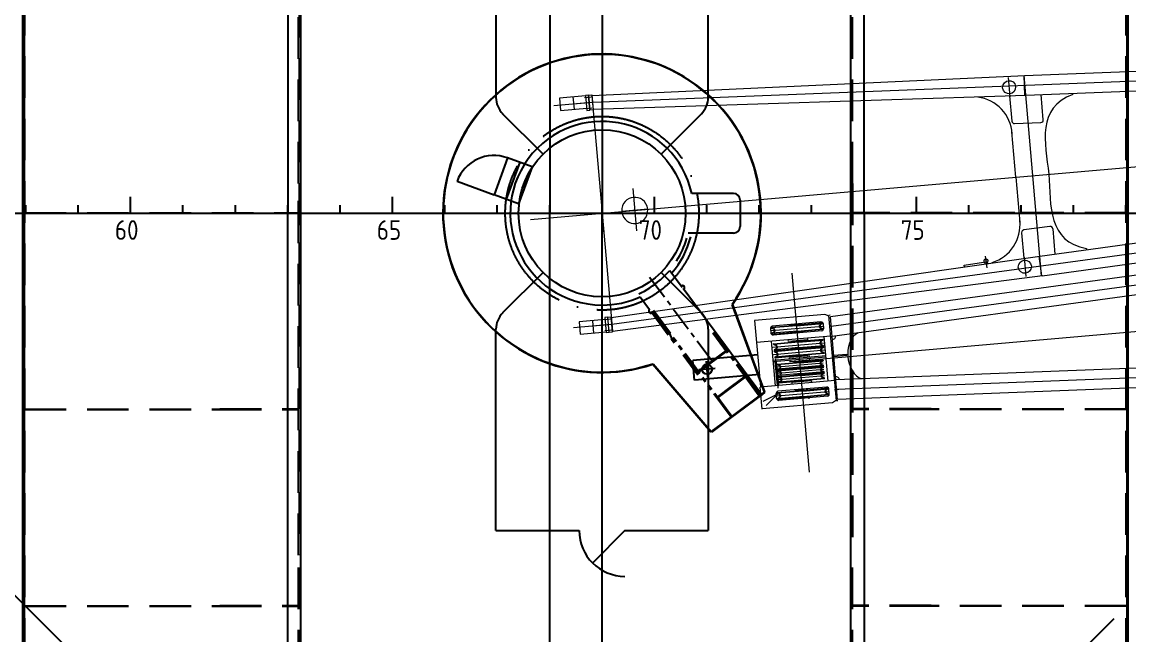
# Model space of a CAD drawing. Header units: millimetres. Extents: x -1838618 to -1600818, y -1770412 to -1553248.
# Drawn here: x -1780960 to -1764060, y -1725135 to -1715785 of the extents above; entities that cross this region are included whole.
import ezdxf

# ---------------------------------------------------------------- set-up
doc = ezdxf.new("R2010")
doc.units = ezdxf.units.MM
doc.header["$LTSCALE"] = 100
for name, pattern in [('ACAD_ISO02W100', [15, 12, -3]), ('ACAD_ISO04W100', [30, 24, -3, 0, -3]), ('HC2-TOP$0$DASHED2', [9.525, 6.35, -3.175])]:
    doc.linetypes.add(name, pattern=pattern)
for name, color, linetype in [('412equipment', 6, 'Continuous'), ('_____1', 160, 'Continuous'), ('EDGES', 6, 'Continuous'), ('HC2-TOP$0$K2-DASH', 9, 'HC2-TOP$0$DASHED2'), ('HC2-TOP$0$SHAPE_L', 3, 'Continuous')]:
    doc.layers.add(name, color=color, linetype=linetype)
doc.styles.get("Standard").update_dxf_attribs({"font": 'gbenor.shx', "width": 0.9, "bigfont": 'gbcbig.shx'})

# ---------------------------------------------------------------- blocks, each defined once
blk = doc.blocks.new('A$C6DAA1CFF')
at = {"color": 1, "linetype": 'ACAD_ISO04W100'}
blk.add_circle((1620, 5541), 1478, dxfattribs=at)
at = {"color": 2}
for centre, start, end in [((1970, 10381), 90, 180), ((1970, 700), 180, 270)]:
    blk.add_arc(centre, 700, start, end, dxfattribs=at)
at = {"layer": 'EDGES', "color": 4}
for p, q in [((1970, 10381), (1476, 10878)), ((0, 10381), (0, 7308)), ((0, 10381), (1270, 10381)), ((1970, 10381), (3240, 10381)), ((3240, 7308), (3240, 10381)), ((719, 6443), (102, 7060)), ((2521, 6443), (3138, 7060)), ((719, 4638), (102, 4021)), ((2521, 4638), (3138, 4021)), ((0, 700), (0, 3773)), ((3240, 3773), (3240, 700)), ((0, 700), (1270, 700)), ((1970, 700), (1476, 204)), ((1970, 700), (3240, 700))]:
    blk.add_line(p, q, dxfattribs=at)
blk.add_circle((1620, 5541), 1275, dxfattribs=at)
for centre, start, end in [((350, 7308), 180, 224.9592), ((2890, 7308), 315.0408, 0), ((350, 3773), 135.0408, 180), ((2890, 3773), 0, 44.9592)]:
    blk.add_arc(centre, 350, start, end, dxfattribs=at)
blk = doc.blocks.new('COORD')
at = {"color": 4}
for p, q in [((46600, 0), (46600, 250)), ((50600, 0), (50600, 250)), ((54600, 0), (54600, 250)), ((58600, 0), (58600, 250)), ((45000, 0), (45000, 125)), ((45800, 0), (45800, 125)), ((46600, 0), (46600, 125)), ((47400, 0), (47400, 125)), ((48200, 0), (48200, 125)), ((49000, 0), (49000, 125)), ((49800, 0), (49800, 125)), ((50600, 0), (50600, 125)), ((51400, 0), (51400, 125)), ((52200, 0), (52200, 125)), ((53000, 0), (53000, 125)), ((53800, 0), (53800, 125)), ((54600, 0), (54600, 125)), ((55400, 0), (55400, 125)), ((56200, 0), (56200, 125)), ((57000, 0), (57000, 125)), ((57800, 0), (57800, 125)), ((58600, 0), (58600, 125)), ((59400, 0), (59400, 125)), ((60200, 0), (60200, 125)), ((61000, 0), (61000, 125)), ((61800, 0), (61800, 125)), ((-3960, 0), (177600, 0))]:
    blk.add_line(p, q, dxfattribs=at)
for s, p in [('60', (46361, -405)), ('65', (50361, -405)), ('70', (54361, -405)), ('75', (58361, -405))]:
    blk.add_text(s, height=300, dxfattribs=at).set_placement(p)
blk = doc.blocks.new('A$C6D717977')
at = {"layer": '_____1', "color": 31, "lineweight": 0}
for p, q in [((9653, 2104), (28403, 2841)), ((3054, 1695), (28419, 2691)), ((9671, 1804), (28430, 2542)), ((2107, -96), (28979, 2255)), ((3043, 1800), (9660, 2105)), ((9430, 1776), (9404, 2072)), ((9638, 2103), (9906, -953)), ((9656, 1803), (9645, 2103)), ((9886, -653), (28488, 1878)), ((2465, 1644), (3039, 1694)), ((2756, 1777), (2772, 1588)), ((2765, 1670), (3054, 1695)), ((2933, 1769), (3032, 1777)), ((2993, 1804), (3042, 1808)), ((2993, 1804), (3013, 1575)), ((3042, 1808), (3062, 1579)), ((3043, 1800), (3357, -1798)), ((3061, 1590), (9671, 1804)), ((3350, -1693), (28503, 1729)), ((9937, 1426), (9903, 1813)), ((10390, 1813), (10389, 1832)), ((2948, 1600), (3046, 1608)), ((9921, -952), (28514, 1579)), ((9519, 553), (9459, 1244)), ((9519, 553), (9580, -138)), ((3669, 377), (3726, -269)), ((9607, -296), (9641, -687)), ((10040, -199), (9640, -254)), ((10082, -235), (10116, -622)), ((3339, -1588), (9886, -653)), ((9049, -653), (9076, -834)), ((9644, -668), (9669, -963)), ((9871, -654), (9912, -952)), ((10596, -535), (10598, -556)), ((9042, -746), (9047, -774)), ((9083, -740), (9085, -768)), ((9089, -710), (9091, -737)), ((9159, -749), (9160, -757)), ((3357, -1798), (9927, -949)), ((3054, -1639), (3071, -1827)), ((3230, -1619), (3328, -1610)), ((3309, -1813), (3289, -1584)), ((3358, -1808), (3338, -1579)), ((3338, -1579), (3358, -1808)), ((2762, -1744), (3335, -1694)), ((3061, -1718), (3350, -1693)), ((3244, -1788), (3343, -1780)), ((3309, -1813), (3358, -1808))]:
    blk.add_line(p, q, dxfattribs=at)
at = {"layer": '_____1', "color": 31}
for p, q in [((5207, 303), (4569, 303)), ((5308, 202), (5308, -202)), ((3009, 0), (3389, 0)), ((3200, 95), (3200, -283)), ((5207, -301), (4516, -301)), ((3926, -973), (4153, -1277)), ((4235, -871), (4424, -1125)), ((4436, -1140), (4698, -1494)), ((4449, -1157), (5636, -2758)), ((4198, -1337), (4243, -1398)), ((3921, -1498), (3934, -1515)), ((3949, -1501), (4211, -1855)), ((3969, -1486), (4232, -1838)), ((3983, -1479), (4243, -1831)), ((4288, -1458), (4514, -1764)), ((5183, -1393), (5677, -2728)), ((5190, -1393), (5682, -2726)), ((4288, -1958), (4232, -1825)), ((4559, -1823), (4606, -1883)), ((4891, -1822), (5117, -2127)), ((4904, -1812), (5128, -2117)), ((4256, -1915), (4301, -1977)), ((4276, -1900), (4321, -1962)), ((4288, -1891), (4335, -1953)), ((4366, -2022), (4411, -2084)), ((4379, -2013), (4424, -2074)), ((4651, -1945), (4877, -2248)), ((4437, -2159), (4662, -2464)), ((4456, -2144), (4683, -2449)), ((4469, -2134), (4694, -2439)), ((5093, -2093), (4670, -2406)), ((5102, -2104), (4679, -2417)), ((5162, -2187), (5207, -2248)), ((5173, -2177), (5220, -2239)), ((3977, -2303), (4861, -3334)), ((3979, -2295), (4866, -3330)), ((3981, -2299), (4866, -3330)), ((5252, -2308), (5599, -2786)), ((5265, -2299), (5612, -2776)), ((4728, -2509), (4773, -2570)), ((4741, -2499), (4786, -2561)), ((4972, -2811), (5394, -2497)), ((4817, -2630), (4862, -2692)), ((4831, -2621), (4876, -2683)), ((4909, -2752), (5169, -3104)), ((4920, -2743), (5183, -3095)), ((5677, -2728), (5149, -3119)), ((5643, -2767), (5154, -3128)), ((5149, -3119), (4866, -3330)), ((5154, -3128), (4872, -3338)), ((4866, -3330), (4861, -3334)), ((4866, -3330), (4872, -3338))]:
    blk.add_line(p, q, dxfattribs=at)
at = {"layer": '_____1', "color": 31, "lineweight": 0}
for points in [[(2948, 1794), (2550, 1759), (2567, 1570), (2965, 1605)], [(2993, 1804), (2948, 1800), (2968, 1571), (3013, 1575)], [(3062, 1579), (3013, 1575), (2993, 1804)], [(9424, 1795), (9458, 1404), (9461, 1389), (9471, 1379), (9482, 1371), (9498, 1370), (9902, 1386)], [(9902, 1386), (9916, 1390), (9929, 1397), (9936, 1411), (9937, 1426)], [(9640, -254), (9625, -260), (9615, -269), (9608, -280), (9607, -296)], [(10082, -235), (10079, -220), (10069, -208), (10056, -202), (10040, -199)], [(8734, -818), (8731, -791), (9091, -737)], [(9089, -710), (9029, -717), (9032, -747)], [(9038, -716), (9039, -705), (9047, -698), (9055, -693), (9066, -694), (9073, -700), (9078, -711)], [(3247, -1622), (2849, -1657), (2865, -1845), (3263, -1810)], [(3289, -1584), (3244, -1588), (3264, -1817), (3309, -1813)], [(3309, -1813), (3289, -1584), (3338, -1579)]]:
    blk.add_lwpolyline(points, dxfattribs=at)
at = {"layer": '_____1', "color": 31}
for points in [[(4013, -1078), (4091, -1015), (4166, -945), (4235, -871)], [(4449, -1157), (4458, -1144), (4460, -1129), (4454, -1114), (4443, -1105), (4426, -1103), (4413, -1108)], [(3780, -1275), (3926, -1470), (3915, -1483), (3913, -1498), (3919, -1513), (3932, -1522), (3947, -1524), (3962, -1518)], [(5385, -2486), (5173, -2643), (4962, -2799)], [(5682, -2726), (5677, -2728), (5636, -2758)], [(5677, -2728), (5682, -2737), (5643, -2767)]]:
    blk.add_lwpolyline(points, dxfattribs=at)
for points, knots in [([(5190, -1393), (5875, -415), (5747, 916), (4891, 1747), (4027, 2579), (2703, 2661), (1742, 1947), (785, 1225), (493, -68), (1047, -1131), (1611, -2190), (2838, -2681), (3977, -2303)], [0, 0, 0, 0, 1, 1, 1, 2, 2, 2, 3, 3, 3, 4, 4, 4, 4]), ([(5186, -1389), (5893, -378), (5727, 1008), (4799, 1822), (3871, 2638), (2480, 2623), (1566, 1793), (653, 958), (511, -424), (1238, -1425), (1872, -2297), (2991, -2631), (3979, -2295)], [0, 0, 0, 0, 1, 1, 1, 2, 2, 2, 3, 3, 3, 3.873397, 3.873397, 3.873397, 3.873397]), ([(4569, 303), (4310, 1431), (2904, 1787), (2140, 917), (1362, 0), (1996, -1389), (3200, -1400)], [0, 0, 0, 0, 1, 1, 1, 2, 2, 2, 2])]:
    blk.add_open_spline(points, degree=3, knots=knots, dxfattribs=at)
at = {"layer": '_____1', "color": 31, "lineweight": 0}
for points, knots in [([(9515, 1933), (9500, 2066), (9312, 2048), (9316, 1915), (9336, 1785), (9523, 1800), (9515, 1933)], [0, 0, 0, 0, 1, 1, 1, 2, 2, 2, 2]), ([(3898, 61), (3863, 325), (3488, 292), (3500, 26), (3535, -237), (3909, -204), (3898, 61), (3898, 61), (3500, 26), (3500, 26)], [0, 0, 0, 0, 1, 1, 1, 2, 2, 2, 3, 3, 3, 3]), ([(9755, -807), (9739, -675), (9552, -692), (9556, -824), (9577, -955), (9761, -940), (9755, -807)], [0, 0, 0, 0, 1, 1, 1, 2, 2, 2, 2])]:
    blk.add_open_spline(points, degree=3, knots=knots, dxfattribs=at)
for points in [[(9461, 1216), (9447, 1500), (9219, 1739), (8938, 1772)], [(10390, 1813), (9831, 1603), (9966, 1084), (10022, 597)], [(10022, 597), (10050, 115), (10011, -433), (10596, -535)], [(9159, -749), (9430, -668), (9613, -392), (9578, -111)]]:
    blk.add_open_spline(points, degree=3, dxfattribs=at)
at = {"layer": '_____1', "color": 31}
for points in [[(5308, 202), (5308, 258), (5263, 303), (5207, 303)], [(5207, -301), (5260, -304), (5308, -258), (5308, -202)], [(4265, -910), (4404, -753), (4499, -562), (4555, -361)], [(4335, -730), (4413, -607), (4451, -519), (4496, -380)], [(3760, -1228), (3874, -1180), (3990, -1101), (4084, -1020)], [(3200, -1400), (3405, -1401), (3593, -1358), (3780, -1275)]]:
    blk.add_open_spline(points, degree=3, dxfattribs=at)
blk = doc.blocks.new('A$C0D853225')
at = {"color": 31}
for p, q in [((-34419, -2161), (-35415, -2248)), ((-35389, -2547), (-35415, -2248)), ((-35185, -2504), (-35207, -2255)), ((-34393, -2460), (-35389, -2547)), ((-35071, -2368), (-35320, -2390))]:
    blk.add_line(p, q, dxfattribs=at)
blk.add_circle((-35196, -2379), 75, dxfattribs=at)
at = {"layer": '_____1', "color": 31, "lineweight": 0}
for p, q in [((-8150, 1693), (-33303, -1729)), ((-14721, 952), (-33314, -1579)), ((-14686, 653), (-33288, -1878)), ((-6907, 96), (-33779, -2255)), ((-33630, -3950), (-33896, -916)), ((-33397, -1543), (-34473, -1637)), ((-34473, -1637), (-34444, -1973)), ((-33458, -1656), (-34201, -1721)), ((-33435, -1671), (-33825, -1705)), ((-33824, -1716), (-33434, -1682)), ((-33745, -1681), (-33745, -1683)), ((-33436, -1684), (-33475, -1709)), ((-33471, -1681), (-33463, -1773)), ((-33436, -1684), (-33432, -1677)), ((-33433, -1673), (-33432, -1677)), ((-33425, -1683), (-33419, -1762)), ((-33334, -1570), (-33397, -1543)), ((-33316, -1557), (-33335, -1559)), ((-33221, -2864), (-33335, -1559)), ((-33203, -2841), (-33314, -1579)), ((-34228, -1751), (-34221, -1833)), ((-34216, -1739), (-34218, -1742)), ((-34218, -1742), (-34218, -1746)), ((-34218, -1746), (-34213, -1752)), ((-34216, -1739), (-33825, -1705)), ((-33824, -1716), (-34215, -1750)), ((-34213, -1752), (-34168, -1770)), ((-34212, -1791), (-33429, -1722)), ((-34206, -1829), (-34210, -1836)), ((-34210, -1836), (-34209, -1842)), ((-34209, -1842), (-34207, -1842)), ((-33817, -1797), (-34208, -1831)), ((-34207, -1842), (-33816, -1808)), ((-34206, -1829), (-34165, -1804)), ((-33446, -1795), (-34188, -1860)), ((-34179, -1743), (-34171, -1835)), ((-33943, -1713), (-33942, -1715)), ((-33943, -1713), (-33940, -1713)), ((-33825, -1703), (-33940, -1713)), ((-33933, -1822), (-33933, -1818)), ((-33933, -1822), (-33931, -1822)), ((-33815, -1812), (-33931, -1822)), ((-33825, -1703), (-33711, -1693)), ((-33817, -1797), (-33427, -1763)), ((-33426, -1774), (-33816, -1808)), ((-33815, -1812), (-33702, -1802)), ((-33733, -1820), (-33733, -1818)), ((-33709, -1693), (-33711, -1693)), ((-33709, -1693), (-33707, -1695)), ((-33705, -1785), (-33702, -1820)), ((-33700, -1802), (-33702, -1802)), ((-33700, -1802), (-33698, -1798)), ((-33429, -1761), (-33472, -1743)), ((-33425, -1767), (-33429, -1761)), ((-33426, -1774), (-33424, -1774)), ((-33425, -1767), (-33424, -1774)), ((-14471, -1804), (-33230, -2542)), ((-7854, -1695), (-33219, -2691)), ((-33307, -1873), (-34444, -1973)), ((-34376, -2650), (-34435, -1972)), ((-34151, -2631), (-34211, -1952)), ((-34190, -2043), (-33406, -1975)), ((-34179, -1991), (-34181, -1993)), ((-34181, -1993), (-34181, -1997)), ((-34181, -1997), (-34176, -2003)), ((-34179, -1991), (-33803, -1958)), ((-33802, -1968), (-34178, -2001)), ((-34176, -2003), (-34131, -2023)), ((-34142, -1994), (-34134, -2086)), ((-33954, -1956), (-33956, -1926)), ((-33656, -1930), (-33954, -1956)), ((-33920, -1966), (-33920, -1968)), ((-33920, -1966), (-33918, -1966)), ((-33803, -1956), (-33918, -1966)), ((-33428, -1925), (-33803, -1958)), ((-33803, -1956), (-33689, -1946)), ((-33802, -1968), (-33427, -1936)), ((-33795, -2050), (-33420, -2017)), ((-33687, -1945), (-33689, -1946)), ((-33687, -1945), (-33685, -1947)), ((-33656, -1930), (-33659, -1900)), ((-33429, -1938), (-33468, -1965)), ((-33422, -2015), (-33465, -1997)), ((-33464, -1934), (-33456, -2027)), ((-33429, -1938), (-33425, -1931)), ((-33426, -1927), (-33425, -1931)), ((-33417, -2021), (-33422, -2015)), ((-33419, -2030), (-33417, -2027)), ((-33417, -2021), (-33417, -2027)), ((-33349, -2561), (-33408, -1882)), ((-33382, -2177), (-34185, -2248)), ((-33381, -2195), (-34183, -2265)), ((-34180, -2155), (-33397, -2086)), ((-34169, -2080), (-34173, -2087)), ((-34173, -2087), (-34172, -2094)), ((-34169, -2102), (-34172, -2102)), ((-34172, -2102), (-34171, -2108)), ((-33795, -2050), (-34171, -2083)), ((-34171, -2108), (-34166, -2115)), ((-34170, -2095), (-33793, -2063)), ((-34169, -2080), (-34128, -2055)), ((-34169, -2102), (-33793, -2069)), ((-33792, -2080), (-34169, -2113)), ((-34166, -2115), (-34121, -2132)), ((-34159, -2192), (-34163, -2198)), ((-33785, -2161), (-34161, -2194)), ((-34160, -2205), (-33784, -2172)), ((-34159, -2192), (-34118, -2166)), ((-34132, -2105), (-34125, -2195)), ((-33635, -2176), (-33932, -2202)), ((-33911, -2075), (-33911, -2073)), ((-33911, -2077), (-33909, -2075)), ((-33911, -2075), (-33909, -2075)), ((-33911, -2077), (-33911, -2079)), ((-33793, -2065), (-33909, -2075)), ((-33793, -2065), (-33909, -2075)), ((-33906, -2057), (-33903, -2092)), ((-33901, -2184), (-33902, -2182)), ((-33901, -2184), (-33899, -2186)), ((-33783, -2176), (-33899, -2186)), ((-33896, -2169), (-33893, -2203)), ((-33419, -2030), (-33793, -2063)), ((-33418, -2036), (-33793, -2069)), ((-33793, -2065), (-33680, -2055)), ((-33793, -2065), (-33680, -2055)), ((-33792, -2080), (-33417, -2047)), ((-33785, -2161), (-33410, -2128)), ((-33409, -2139), (-33784, -2172)), ((-33783, -2176), (-33670, -2166)), ((-33683, -2038), (-33680, -2072)), ((-33677, -2057), (-33680, -2055)), ((-33678, -2055), (-33680, -2055)), ((-33678, -2055), (-33676, -2052)), ((-33677, -2057), (-33675, -2059)), ((-33674, -2149), (-33671, -2183)), ((-33668, -2164), (-33670, -2166)), ((-33668, -2164), (-33666, -2161)), ((-33633, -2199), (-33635, -2176)), ((-33419, -2049), (-33458, -2074)), ((-33413, -2126), (-33455, -2108)), ((-33454, -2046), (-33446, -2136)), ((-33419, -2049), (-33416, -2042)), ((-33416, -2036), (-33418, -2036)), ((-33416, -2036), (-33416, -2042)), ((-33408, -2132), (-33413, -2126)), ((-33409, -2139), (-33407, -2139)), ((-33408, -2132), (-33407, -2139)), ((-33262, -2167), (-33063, -2150)), ((-33261, -2184), (-33062, -2167)), ((-14453, -2104), (-33203, -2841)), ((-33063, -2150), (-33062, -2167)), ((-34163, -2198), (-34163, -2205)), ((-34163, -2205), (-34160, -2205)), ((-34123, -2628), (-34155, -2262)), ((-34109, -2668), (-34148, -2223)), ((-34102, -2626), (-34134, -2261)), ((-34124, -2303), (-33775, -2272)), ((-34124, -2303), (-34123, -2309)), ((-33774, -2283), (-34123, -2313)), ((-34123, -2309), (-34118, -2315)), ((-33422, -2285), (-34122, -2346)), ((-34118, -2315), (-34078, -2329)), ((-33768, -2349), (-34117, -2380)), ((-34116, -2391), (-33767, -2360)), ((-34113, -2377), (-34076, -2357)), ((-34085, -2304), (-34061, -2575)), ((-33930, -2225), (-33932, -2202)), ((-33927, -2266), (-33929, -2243)), ((-33629, -2240), (-33927, -2266)), ((-33775, -2268), (-33878, -2277)), ((-33878, -2277), (-33878, -2281)), ((-33870, -2373), (-33767, -2364)), ((-33767, -2364), (-33870, -2373)), ((-33865, -2356), (-33862, -2390)), ((-33426, -2242), (-33775, -2272)), ((-33775, -2268), (-33675, -2259)), ((-33774, -2283), (-33427, -2253)), ((-33768, -2349), (-33422, -2319)), ((-33419, -2330), (-33767, -2360)), ((-33418, -2338), (-33767, -2369)), ((-33666, -2355), (-33767, -2364)), ((-33767, -2364), (-33666, -2355)), ((-33766, -2379), (-33419, -2349)), ((-33675, -2259), (-33672, -2263)), ((-33674, -2339), (-33671, -2373)), ((-33666, -2355), (-33665, -2351)), ((-33666, -2355), (-33664, -2360)), ((-33629, -2240), (-33631, -2217)), ((-33429, -2255), (-33468, -2276)), ((-33466, -2250), (-33443, -2521)), ((-33424, -2317), (-33466, -2303)), ((-33421, -2351), (-33460, -2372)), ((-33429, -2255), (-33426, -2248)), ((-33426, -2242), (-33426, -2248)), ((-33419, -2323), (-33424, -2317)), ((-33421, -2351), (-33417, -2344)), ((-33419, -2330), (-33419, -2323)), ((-33418, -2338), (-33417, -2344)), ((-34113, -2377), (-34117, -2384)), ((-34116, -2391), (-34117, -2384)), ((-34115, -2399), (-33767, -2369)), ((-34115, -2399), (-34115, -2406)), ((-34115, -2406), (-34110, -2412)), ((-33766, -2379), (-34114, -2410)), ((-33414, -2383), (-34114, -2444)), ((-34110, -2412), (-34070, -2425)), ((-33760, -2446), (-34109, -2476)), ((-34108, -2489), (-33759, -2458)), ((-34104, -2476), (-34108, -2483)), ((-34108, -2489), (-34108, -2483)), ((-34107, -2495), (-33758, -2465)), ((-34107, -2495), (-34106, -2502)), ((-33757, -2476), (-34106, -2506)), ((-34106, -2502), (-34102, -2508)), ((-33405, -2479), (-34105, -2541)), ((-34104, -2476), (-34068, -2453)), ((-34102, -2508), (-34062, -2522)), ((-33870, -2373), (-33870, -2369)), ((-33870, -2373), (-33869, -2378)), ((-33759, -2461), (-33861, -2470)), ((-33861, -2470), (-33759, -2461)), ((-33861, -2470), (-33861, -2467)), ((-33861, -2470), (-33861, -2474)), ((-33856, -2452), (-33853, -2486)), ((-33760, -2446), (-33413, -2415)), ((-33410, -2428), (-33759, -2458)), ((-33759, -2461), (-33658, -2452)), ((-33658, -2452), (-33759, -2461)), ((-33409, -2434), (-33758, -2465)), ((-33757, -2476), (-33411, -2445)), ((-33751, -2544), (-33405, -2514)), ((-33401, -2524), (-33750, -2555)), ((-33666, -2435), (-33663, -2469)), ((-33658, -2452), (-33656, -2449)), ((-33658, -2452), (-33655, -2456)), ((-33415, -2415), (-33458, -2400)), ((-33413, -2448), (-33452, -2468)), ((-33407, -2512), (-33449, -2496)), ((-33410, -2421), (-33415, -2415)), ((-33413, -2448), (-33409, -2441)), ((-33410, -2428), (-33410, -2421)), ((-33409, -2434), (-33409, -2441)), ((-33402, -2518), (-33407, -2512)), ((-33401, -2524), (-33402, -2518)), ((-33248, -2552), (-34384, -2651)), ((-34355, -2987), (-34384, -2651)), ((-34129, -2737), (-33737, -2702)), ((-33371, -2651), (-34114, -2716)), ((-33751, -2544), (-34100, -2575)), ((-34096, -2572), (-34100, -2579)), ((-34099, -2585), (-34100, -2579)), ((-34099, -2585), (-33750, -2555)), ((-34096, -2572), (-34059, -2549)), ((-33602, -2555), (-33899, -2581)), ((-33897, -2608), (-33899, -2581)), ((-33853, -2566), (-33750, -2557)), ((-33853, -2566), (-33853, -2564)), ((-33738, -2698), (-33853, -2708)), ((-33658, -2678), (-33822, -2693)), ((-33822, -2693), (-33822, -2690)), ((-33650, -2548), (-33750, -2557)), ((-33738, -2698), (-33624, -2688)), ((-33348, -2668), (-33737, -2702)), ((-33736, -2713), (-33347, -2679)), ((-33658, -2678), (-33658, -2676)), ((-33650, -2548), (-33648, -2546)), ((-33622, -2690), (-33624, -2688)), ((-33622, -2690), (-33620, -2692)), ((-33599, -2582), (-33601, -2557)), ((-33349, -2681), (-33388, -2706)), ((-33384, -2678), (-33376, -2768)), ((-33349, -2681), (-33345, -2675)), ((-33346, -2668), (-33348, -2668)), ((-33346, -2668), (-33345, -2675)), ((-33331, -2757), (-33338, -2678)), ((-33187, -2689), (-33249, -2694)), ((-34134, -2828), (-34141, -2748)), ((-34129, -2737), (-34131, -2737)), ((-34131, -2737), (-34131, -2743)), ((-34131, -2743), (-34126, -2749)), ((-33736, -2713), (-34128, -2747)), ((-34126, -2749), (-34081, -2767)), ((-34125, -2788), (-33341, -2719)), ((-34119, -2826), (-34123, -2833)), ((-34123, -2833), (-34122, -2840)), ((-34122, -2840), (-34120, -2839)), ((-33729, -2794), (-34121, -2829)), ((-34120, -2839), (-33728, -2805)), ((-34119, -2826), (-34078, -2801)), ((-33359, -2790), (-34101, -2855)), ((-34092, -2740), (-34084, -2830)), ((-33855, -2711), (-33853, -2708)), ((-33855, -2711), (-33855, -2713)), ((-33846, -2818), (-33846, -2815)), ((-33846, -2818), (-33844, -2817)), ((-33728, -2807), (-33844, -2817)), ((-33646, -2815), (-33810, -2830)), ((-33729, -2794), (-33340, -2760)), ((-33339, -2771), (-33728, -2805)), ((-33728, -2807), (-33615, -2797)), ((-33647, -2798), (-33644, -2832)), ((-33617, -2798), (-33617, -2800)), ((-33613, -2797), (-33615, -2797)), ((-33613, -2797), (-33611, -2795)), ((-33342, -2758), (-33385, -2741)), ((-33337, -2764), (-33342, -2758)), ((-33339, -2771), (-33337, -2771)), ((-33337, -2764), (-33337, -2771)), ((-33222, -2854), (-33279, -2891)), ((-33202, -2863), (-33221, -2864)), ((-33279, -2891), (-34355, -2985))]:
    blk.add_line(p, q, dxfattribs=at)
for points in [[(-33910, -1695), (-33909, -1697), (-33745, -1683)], [(-33425, -1683), (-33431, -1669), (-33443, -1659), (-33458, -1656)], [(-33433, -1673), (-33433, -1671), (-33435, -1671)], [(-34201, -1721), (-34215, -1726), (-34225, -1738), (-34228, -1753)], [(-34221, -1833), (-34215, -1847), (-34204, -1857), (-34188, -1860)], [(-34165, -1804), (-34159, -1797), (-34158, -1786), (-34161, -1778), (-34168, -1770)], [(-33733, -1818), (-33898, -1832), (-33897, -1834)], [(-33475, -1709), (-33483, -1718), (-33484, -1727), (-33481, -1738), (-33472, -1743)], [(-33446, -1795), (-33431, -1789), (-33422, -1778), (-33419, -1762)], [(-34128, -2055), (-34122, -2048), (-34121, -2037), (-34124, -2029), (-34131, -2023)], [(-33468, -1965), (-33476, -1972), (-33477, -1981), (-33474, -1991), (-33465, -1997)], [(-33426, -1927), (-33426, -1925), (-33428, -1925)], [(-33284, -1925), (-33264, -1921), (-33246, -1909), (-33235, -1891), (-33230, -1871)], [(-34172, -2094), (-34170, -2093), (-34170, -2095)], [(-34118, -2166), (-34113, -2159), (-34111, -2149), (-34115, -2138), (-34121, -2132)], [(-33458, -2074), (-33466, -2081), (-33467, -2092), (-33464, -2103), (-33455, -2108)], [(-34076, -2357), (-34068, -2348), (-34069, -2337), (-34078, -2329)], [(-33468, -2276), (-33476, -2285), (-33475, -2296), (-33466, -2303)], [(-34068, -2453), (-34060, -2444), (-34061, -2433), (-34070, -2425)], [(-34059, -2549), (-34051, -2540), (-34052, -2529), (-34062, -2522)], [(-33460, -2372), (-33468, -2381), (-33467, -2392), (-33458, -2400)], [(-33452, -2468), (-33460, -2478), (-33459, -2488), (-33449, -2496)], [(-33172, -2539), (-33180, -2520), (-33194, -2504), (-33214, -2495), (-33234, -2494)], [(-33338, -2678), (-33344, -2664), (-33356, -2654), (-33371, -2651)], [(-34342, -2865), (-34115, -2753), (-34293, -2934)], [(-34114, -2716), (-34128, -2721), (-34138, -2733), (-34141, -2748)], [(-34134, -2828), (-34128, -2842), (-34117, -2854), (-34101, -2855)], [(-34078, -2801), (-34072, -2792), (-34071, -2783), (-34074, -2773), (-34081, -2767)], [(-33388, -2706), (-33396, -2713), (-33397, -2724), (-33394, -2733), (-33385, -2741)], [(-33359, -2790), (-33344, -2787), (-33334, -2773), (-33331, -2757)]]:
    blk.add_lwpolyline(points, dxfattribs=at)
for points in [[(-32887, -1824), (-33015, -1866), (-33060, -2074), (-33047, -2191)], [(-33047, -2191), (-33040, -2308), (-32958, -2507), (-32826, -2526)]]:
    blk.add_open_spline(points, degree=3, dxfattribs=at)
blk = doc.blocks.new('A$C72DA127C')
at = {"layer": 'HC2-TOP$0$K2-DASH', "color": 136}
for p, q in [((-15195, -8716), (-15195, 8724)), ((-15186, 8724), (-15186, -8716)), ((-3226, 8724), (-3226, -8716)), ((-3217, -8716), (-3217, 8724)), ((-19386, 454), (-19386, 5224)), ((-19376, 454), (-19376, 5224)), ((964, 454), (964, 5224)), ((974, 5224), (974, 454)), ((-19386, 454), (-19388, -5216)), ((-19376, 454), (-19376, -5216)), ((964, -446), (964, 454)), ((974, 454), (974, -446)), ((-16899, 8), (-19372, 8)), ((-16899, 0), (-19372, 0)), ((-15195, 8), (-16892, 8)), ((-15195, 0), (-16892, 0)), ((-3217, 8), (964, 8)), ((-3217, 0), (964, 0)), ((964, -5216), (964, -446)), ((974, -446), (974, -5216)), ((-18176, -2985), (-19376, -2985)), ((-18176, -2996), (-19376, -2996)), ((-18176, -2985), (-18176, -2996)), ((-15195, -2987), (-18176, -2987)), ((-15195, -2996), (-18176, -2996)), ((-3217, -2987), (-236, -2987)), ((-3217, -2996), (-236, -2996)), ((-236, -2985), (-236, -2996)), ((-236, -2985), (964, -2985)), ((-236, -2996), (964, -2996)), ((-19388, -7946), (-19388, -5216)), ((-19376, -7946), (-19376, -5216)), ((964, -7946), (964, -5216)), ((976, -7946), (976, -5216)), ((-18176, -5987), (-19376, -5987)), ((-18176, -5997), (-19376, -5997)), ((-18176, -5987), (-18176, -5997)), ((-15195, -5989), (-18176, -5989)), ((-15195, -5996), (-18176, -5996)), ((-3217, -5988), (-236, -5988)), ((-3217, -5996), (-236, -5996)), ((-236, -5987), (964, -5987)), ((-236, -5987), (-236, -5997)), ((-236, -5997), (964, -5997))]:
    blk.add_line(p, q, dxfattribs=at)
at = {"layer": 'HC2-TOP$0$SHAPE_L', "color": 136}
for p, q in [((-15166, -10191), (-15166, 10199)), ((-3246, -10191), (-3246, 10199)), ((-19406, 8174), (-19406, -8166)), ((994, 8174), (994, -8166))]:
    blk.add_line(p, q, dxfattribs=at)
blk = doc.blocks.new('A$C316F6EE2')
at = {"color": 3, "ltscale": 10}
for p, q in [((-1445, 845), (-1650, 281)), ((-1069, 708), (-1445, 845)), ((-1257, 777), (-1463, 213)), ((-1069, 708), (-1275, 145)), ((-2214, 487), (-1650, 281)), ((-1275, 145), (-1650, 281))]:
    blk.add_line(p, q, dxfattribs=at)
blk.add_arc((-1650, 281), 600, 70, 160, dxfattribs=at)

msp = doc.modelspace()

# ---------------------------------------------------------------- linework, layer by layer
at = {"color": 5, "linetype": 'ACAD_ISO02W100', "ltscale": 20}
for p, q in [((-1772104.3, -1704302), (-1772104.3, -1718702)), ((-1772904.3, -1708702), (-1772904.3, -1718702)), ((-1772904.3, -1728702), (-1772904.3, -1718702)), ((-1772104.3, -1733102), (-1772104.3, -1718702))]:
    msp.add_line(p, q, dxfattribs=at)
at = {"color": 9, "linetype": 'ACAD_ISO04W100'}
for p, q in [((-1796904.3, -1708702), (-1776904.3, -1728702)), ((-1768104.3, -1728702), (-1748104.3, -1708702))]:
    msp.add_line(p, q, dxfattribs=at)
at = {"color": 3, "linetype": 'ACAD_ISO02W100', "ltscale": 30}
for p, q in [((-1776904.3, -1708702), (-1776904.3, -1718702)), ((-1768104.3, -1718702), (-1768104.3, -1708702)), ((-1776904.3, -1728702), (-1776904.3, -1718702)), ((-1768104.3, -1718702), (-1768104.3, -1728702))]:
    msp.add_line(p, q, dxfattribs=at)

# ---------------------------------------------------------------- block references
for name, p in [('A$C72DA127C', (-1777704.3, -1718702)), ('A$C72DA127C', (-1748904.3, -1718702)), ('A$C6DAA1CFF', (-1773724.3, -1724242.6)), ('A$C0D853225', (-1735304.3, -1718702)), ('A$C6D717977', (-1775304.3, -1718702)), ('A$C316F6EE2', (-1772104.4, -1718701))]:
    msp.add_blockref(name, p)
at = {"layer": '412equipment', "color": 7}
msp.add_blockref('COORD', (-1825904.3, -1718702), dxfattribs=at)

doc.saveas('drawing.dxf')
